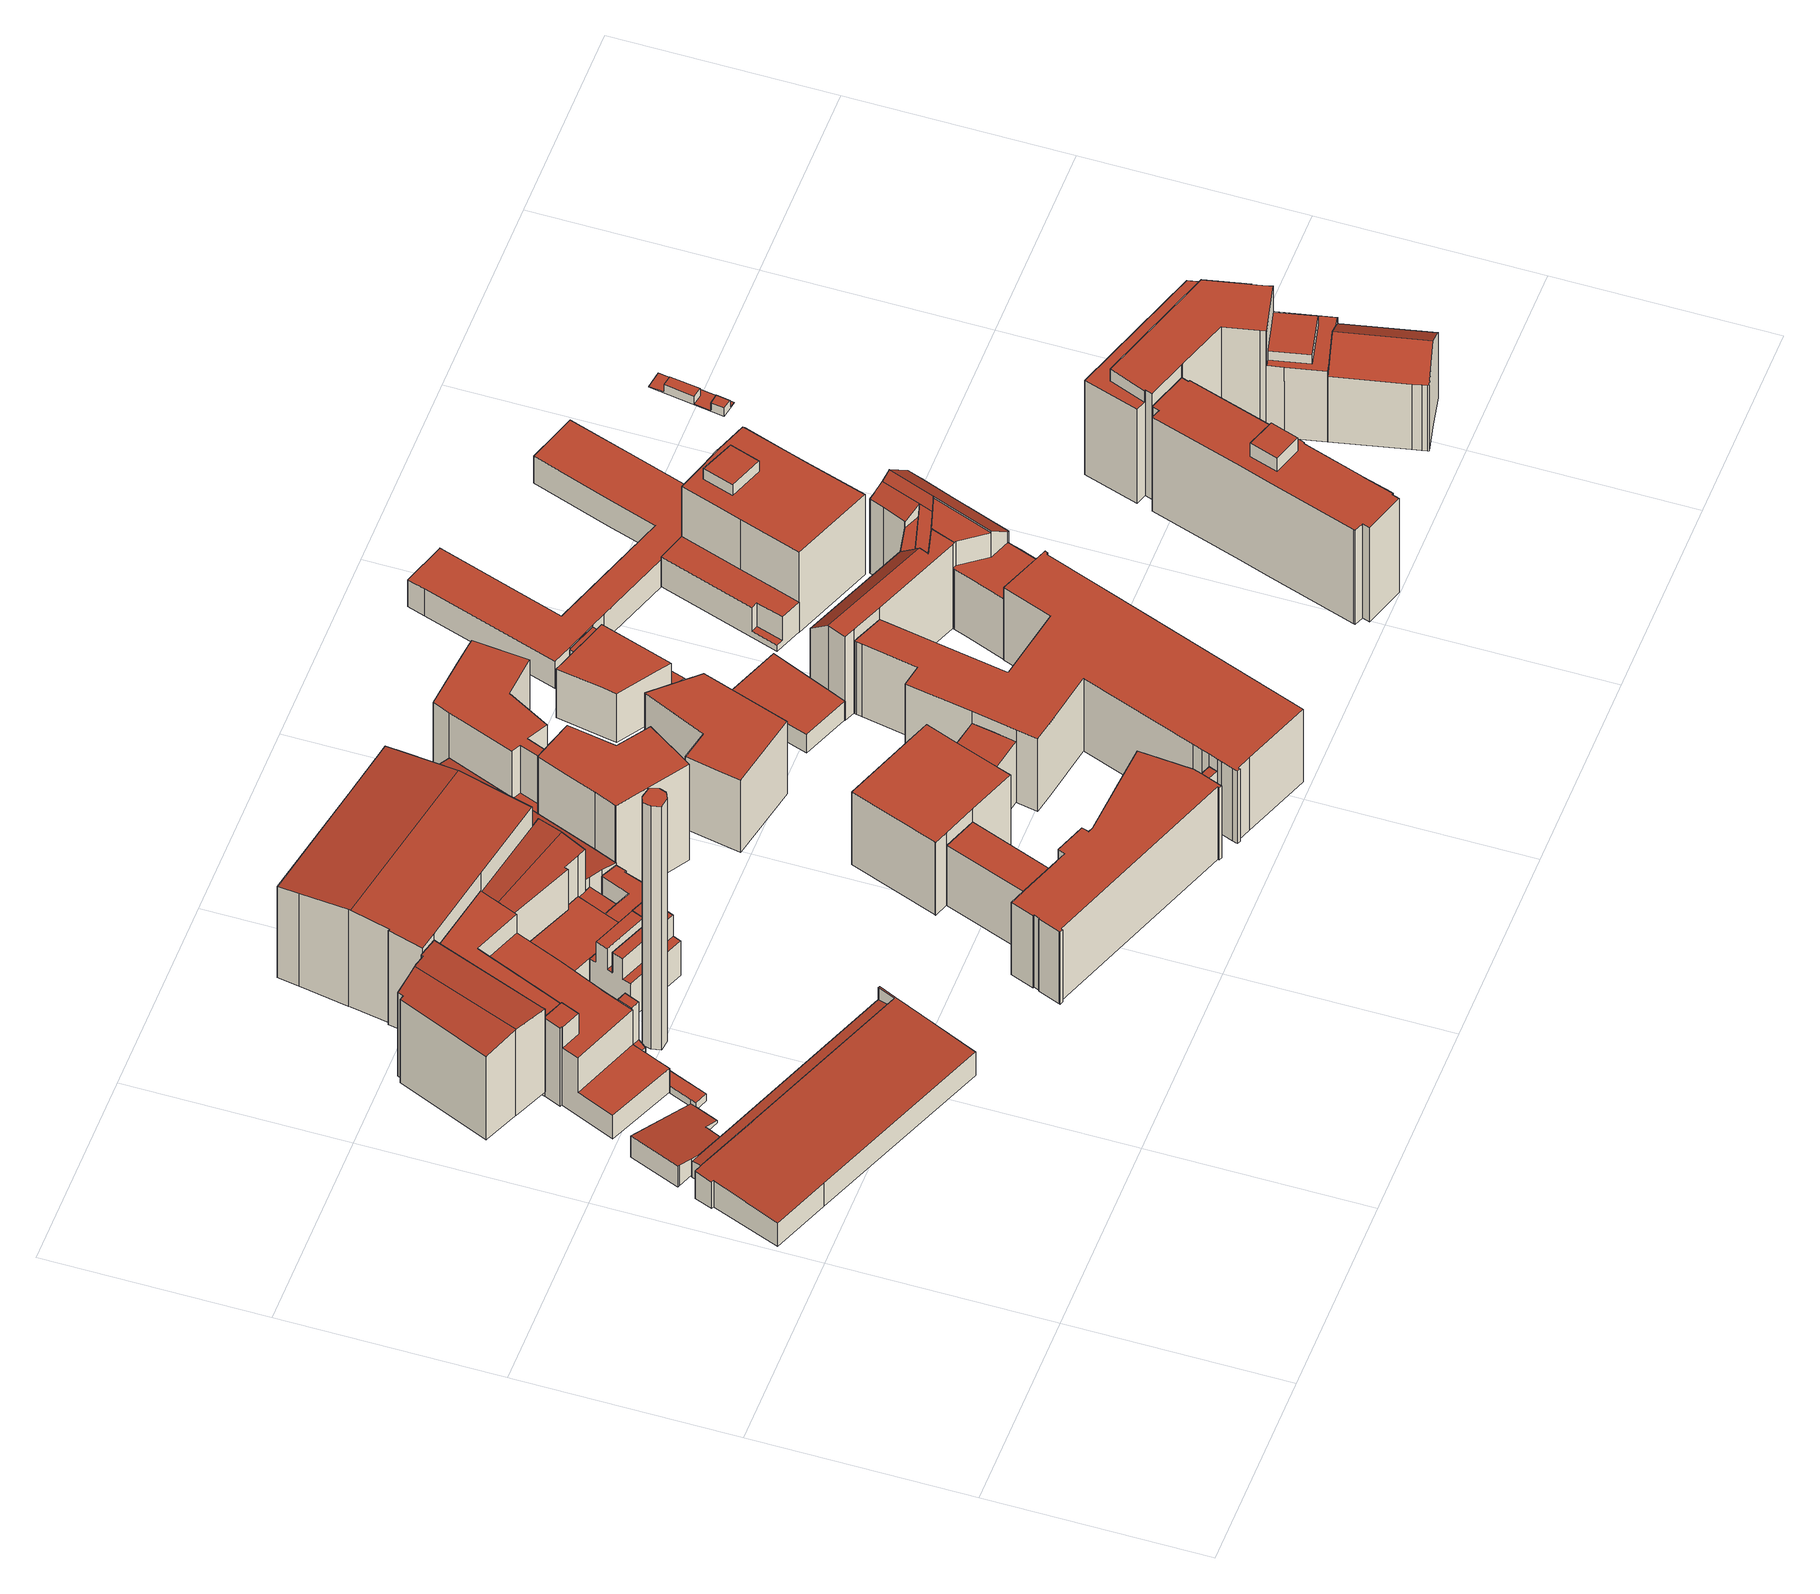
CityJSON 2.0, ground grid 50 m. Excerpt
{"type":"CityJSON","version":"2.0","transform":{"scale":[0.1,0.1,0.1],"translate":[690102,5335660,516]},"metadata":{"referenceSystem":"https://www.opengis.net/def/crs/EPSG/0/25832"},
"CityObjects":{
"building1":{"type":"Building","attributes":{"Gemeindeschluessel":"09162000","HoeheDach":"523.581","HoeheGrund":"517.400","Methode":"2000","NiedrigsteTraufeDesGebaeudes":"518.094","Geometrietyp2DReferenz":"3000","function":"31001_9998","roofType":"2100","measuredHeight":6.18,"storeysAboveGround":1},"geometry":[{"type":"MultiSurface","lod":"2","boundaries":[[[0,1,2,3,4,5]],[[6,7,8,9,10,11]],[[12,10,9,8,4,3,2,13,14,15,16,17,18]],[[5,4,8,7]],[[18,17,16,19,20,21]],[[22,12,18,21]],[[15,14,23,24,19,16]],[[23,14,13,25]],[[25,1,0,5,7,6,11,22,21,20,19,24,23]],[[11,10,12,22]],[[25,13,2,1]]],"semantics":{"surfaces":[{"type":"WallSurface"},{"type":"RoofSurface"},{"type":"GroundSurface"}],"values":[0,0,1,0,0,0,0,0,2,0,0]}}]},
"building2":{"type":"Building","attributes":{"Gemeindeschluessel":"09162000","HoeheDach":"525.126","HoeheGrund":"516.740","Methode":"2000","NiedrigsteTraufeDesGebaeudes":"523.582","Geometrietyp2DReferenz":"3000","function":"31001_9998","roofType":"1000","measuredHeight":8.39},"geometry":[{"type":"MultiSurface","lod":"2","boundaries":[[[26,27,28,29]],[[30,31,32,33]],[[34,35,36,37,38,39]],[[40,41,30,33,35,34,39,42,26,29,43,44,45,46]],[[45,47,48,46]],[[49,50,47,45,44,43]],[[31,51,52,48,47,50,49,28,27,53,38,37,36,32]],[[33,32,36,35]],[[27,26,42,53]],[[41,40,46,48,52,51]],[[29,28,49,43]],[[39,38,53,42]],[[41,51,31,30]]],"semantics":{"surfaces":[{"type":"WallSurface"},{"type":"GroundSurface"},{"type":"RoofSurface"}],"values":[0,0,0,1,0,0,2,0,0,0,0,0,0]}}]},
"building3":{"type":"Building","attributes":{"Gemeindeschluessel":"09162000","HoeheDach":"522.184","HoeheGrund":"516.878","Methode":"1000","NiedrigsteTraufeDesGebaeudes":"521.591","Geometrietyp2DReferenz":"3000","function":"51009_1610","roofType":"1000","measuredHeight":5.31},"geometry":[{"type":"MultiSurface","lod":"2","boundaries":[[[54,55,56,57]],[[58,59,60,61]],[[62,63,57,56]],[[64,65,63,62]],[[57,63,65,58,61,54]],[[61,60,55,54]],[[65,64,59,58]],[[62,56,55,60,59,64]]],"semantics":{"surfaces":[{"type":"WallSurface"},{"type":"GroundSurface"},{"type":"RoofSurface"}],"values":[0,0,0,0,1,0,0,2]}}]},
"building4":{"type":"Building","attributes":{"Gemeindeschluessel":"09162000","HoeheDach":"544.562","HoeheGrund":"518.880","Methode":"1000","NiedrigsteTraufeDesGebaeudes":"543.630","Geometrietyp2DReferenz":"3000","function":"31001_9998","roofType":"3100","measuredHeight":25.68,"storeysAboveGround":5},"geometry":[{"type":"MultiSurface","lod":"2","boundaries":[[[66,67,68,69]],[[70,71,72,73]],[[74,75,76,77,78,79]],[[80,81,82,83,74,79]],[[84,85,86,87]],[[77,76,88,89]],[[89,88,90,91]],[[83,82,92,93,94,95,90,88,76,75,74]],[[70,96,69,68,97,71]],[[96,70,73,98,81,80,79,78,77,89,91,99,100,101,84,87,66,69]],[[72,71,97,68,67,86,85,102,94,93,92]],[[87,86,67,66]],[[95,94,102,101,100,99,91,90]],[[98,73,72,92,82,81]],[[101,102,85,84]]],"semantics":{"surfaces":[{"type":"WallSurface"},{"type":"RoofSurface"},{"type":"GroundSurface"}],"values":[0,0,0,0,0,0,0,1,0,2,1,0,0,0,0]}}]},
"building5":{"type":"Building","attributes":{"Gemeindeschluessel":"09162000","HoeheDach":"519.420","HoeheGrund":"517.290","Methode":"2000","NiedrigsteTraufeDesGebaeudes":"519.420","Geometrietyp2DReferenz":"3000","function":"31001_2000","roofType":"1000","measuredHeight":2.13},"geometry":[{"type":"MultiSurface","lod":"2","boundaries":[[[103,104,105,106]],[[107,103,106,108,109,110,111,112]],[[104,113,114,115,116,117,118,105]],[[103,107,112,114,113,104]],[[109,117,116,110]],[[115,114,112,111,110,116]],[[106,105,118,108]],[[108,118,117,109]]],"semantics":{"surfaces":[{"type":"WallSurface"},{"type":"GroundSurface"},{"type":"RoofSurface"}],"values":[0,1,2,0,0,0,0,0]}}]},
"building6":{"type":"Building","attributes":{"Gemeindeschluessel":"09162000","HoeheDach":"535.070","HoeheGrund":"517.350","Methode":"2000","NiedrigsteTraufeDesGebaeudes":"520.053","Geometrietyp2DReferenz":"3000","function":"31001_2000","roofType":"1000","measuredHeight":17.72},"geometry":[{"type":"MultiSurface","lod":"2","boundaries":[[[119,120,121,122,123,124,125]],[[126,123,122,127]],[[128,129,130,131,132,133,125,124,123,126,134,135,136,137,138]],[[139,140,129,128]],[[141,142,140,139,143,144,145,146,147,148,121,120,119,149,150]],[[140,142,130,129]],[[125,133,149,119]],[[142,141,131,130]],[[150,149,133,132]],[[147,146,145,144,143,138,137,136,135,134,126,127,148]],[[127,122,121,148]],[[143,139,128,138]],[[141,150,132,131]]],"semantics":{"surfaces":[{"type":"RoofSurface"},{"type":"WallSurface"},{"type":"GroundSurface"}],"values":[0,1,1,0,1,1,1,0,0,2,1,1,1]}}]},
"building7":{"type":"Building","attributes":{"Gemeindeschluessel":"09162000","HoeheDach":"540.874","HoeheGrund":"517.640","Methode":"2000","NiedrigsteTraufeDesGebaeudes":"524.570","Geometrietyp2DReferenz":"3000","function":"31001_9998","roofType":"1000","measuredHeight":23.23,"storeysAboveGround":4},"geometry":[{"type":"MultiSurface","lod":"2","boundaries":[[[151,152,153,154,155,156]],[[157,158,159,160,161,162,163,164,165,166,167,168,169]],[[160,152,151,161]],[[159,158,170,171,154,153]],[[172,173,174,175]],[[164,176,177,165]],[[172,175,178,171,170,179,180,181]],[[172,181,182,183,184,173]],[[180,185,182,181]],[[183,182,185,186,187,188,189,190]],[[190,191,184,183]],[[166,189,188,167]],[[161,151,156,162]],[[163,162,156,155,178,175,174,192]],[[163,192,176,164]],[[157,179,170,158]],[[159,153,152,160]],[[154,171,178,155]],[[157,169,186,185,180,179]],[[166,165,177,191,190,189]],[[168,187,186,169]],[[192,174,173,184,191,177,176]],[[167,188,187,168]]],"semantics":{"surfaces":[{"type":"RoofSurface"},{"type":"GroundSurface"},{"type":"WallSurface"}],"values":[0,1,2,2,2,2,0,2,2,0,2,2,2,2,2,2,2,2,2,2,2,0,2]}}]},
"building8":{"type":"Building","attributes":{"Gemeindeschluessel":"09162000","HoeheDach":"589.590","HoeheGrund":"517.240","Methode":"2000","NiedrigsteTraufeDesGebaeudes":"589.590","Geometrietyp2DReferenz":"3000","function":"31001_2000","roofType":"1000","measuredHeight":72.35},"geometry":[{"type":"MultiSurface","lod":"2","boundaries":[[[193,194,195,196]],[[197,198,199,200,193,196,201,202]],[[203,204,195,194,205,206,207,208]],[[197,208,207,198]],[[196,195,204,201]],[[199,206,205,200]],[[200,205,194,193]],[[201,204,203,202]],[[202,203,208,197]],[[198,207,206,199]]],"semantics":{"surfaces":[{"type":"WallSurface"},{"type":"GroundSurface"},{"type":"RoofSurface"}],"values":[0,1,2,0,0,0,0,0,0,0]}}]},
"building9":{"type":"Building","attributes":{"Gemeindeschluessel":"09162000","HoeheDach":"533.740","HoeheGrund":"517.070","Methode":"2000","NiedrigsteTraufeDesGebaeudes":"527.610","Geometrietyp2DReferenz":"3000","function":"31001_9998","roofType":"1000","measuredHeight":16.67},"geometry":[{"type":"MultiSurface","lod":"2","boundaries":[[[209,210,211,212]],[[213,214,215,216]],[[217,218,219,220]],[[221,222,223,214,213,224,220,219,212,211,225,226,227,228,229,230]],[[231,232,223,222]],[[231,233,234,235,236,237,238,239,210,209,218,217,240,216,215,232]],[[216,240,224,213]],[[232,215,214,223]],[[240,217,220,224]],[[233,231,222,221]],[[225,211,210,239]],[[234,233,221,230]],[[238,237,236,235,234,230,229,228,227,226,225,239]],[[212,219,218,209]]],"semantics":{"surfaces":[{"type":"RoofSurface"},{"type":"WallSurface"},{"type":"GroundSurface"}],"values":[0,1,0,1,1,1,0,0,1,0,1,1,2,1]}}]},
"building10":{"type":"Building","attributes":{"Gemeindeschluessel":"09162000","HoeheDach":"527.670","HoeheGrund":"517.030","Methode":"2000","NiedrigsteTraufeDesGebaeudes":"527.670","Geometrietyp2DReferenz":"3000","function":"31001_9998","roofType":"1000","measuredHeight":10.64},"geometry":[{"type":"MultiSurface","lod":"2","boundaries":[[[241,242,243,244,245,246,247,248]],[[249,250,251,252,253,254,255,256]],[[255,242,241,256]],[[252,245,244,253]],[[251,246,245,252]],[[256,241,248,249]],[[249,248,247,250]],[[254,243,242,255]],[[253,244,243,254]],[[250,247,246,251]]],"semantics":{"surfaces":[{"type":"RoofSurface"},{"type":"GroundSurface"},{"type":"WallSurface"}],"values":[0,1,2,2,2,2,2,2,2,2]}}]},
"building11":{"type":"Building","attributes":{"Gemeindeschluessel":"09162000","HoeheDach":"533.800","HoeheGrund":"517.340","Methode":"2000","NiedrigsteTraufeDesGebaeudes":"527.465","Geometrietyp2DReferenz":"3000","function":"31001_9998","roofType":"1000","measuredHeight":16.46},"geometry":[{"type":"MultiSurface","lod":"2","boundaries":[[[257,258,259,260]],[[261,262,263,264,265,266,267,268,269,260,259,270,271,272,273,274]],[[271,270,275,240]],[[260,269,276,257]],[[261,274,277,278]],[[233,278,277,279,280,240,275,258,257,276,281,282,283,284,285,286]],[[281,276,269,268]],[[272,271,240,280]],[[274,273,279,277]],[[262,261,278,233]],[[263,262,233,286]],[[280,279,273,272]],[[270,259,258,275]],[[267,266,265,264,263,286,285,284,283,282,281,268]]],"semantics":{"surfaces":[{"type":"WallSurface"},{"type":"RoofSurface"},{"type":"GroundSurface"}],"values":[0,0,0,1,0,0,0,1,1,1,0,0,1,2]}}]},
"building12":{"type":"Building","attributes":{"Gemeindeschluessel":"09162000","HoeheDach":"547.401","HoeheGrund":"518.499","Methode":"1000","NiedrigsteTraufeDesGebaeudes":"545.517","Geometrietyp2DReferenz":"3000","function":"31001_9998","roofType":"3100","measuredHeight":28.9,"storeysAboveGround":4},"geometry":[{"type":"MultiSurface","lod":"2","boundaries":[[[287,288,289,290]],[[291,292,293,294]],[[290,289,295,296]],[[296,295,297,298]],[[299,300,301,302,303,304]],[[299,304,288,287]],[[305,306,307,308,309,310]],[[298,297,305,310]],[[308,307,292,291]],[[289,288,304,303,306,305,297,295]],[[311,312,313,314,294,293]],[[315,301,300,299,287,290,296,298,310,309,308,291,294,314,313]],[[301,315,313,312,316,302]],[[303,302,316,312,311,293,292,307,306]]],"semantics":{"surfaces":[{"type":"WallSurface"},{"type":"RoofSurface"},{"type":"GroundSurface"}],"values":[0,0,0,0,0,0,0,0,0,1,0,2,0,1]}}]},
"building13":{"type":"Building","attributes":{"Gemeindeschluessel":"09162000","HoeheDach":"540.430","HoeheGrund":"517.030","Methode":"2000","NiedrigsteTraufeDesGebaeudes":"539.765","Geometrietyp2DReferenz":"3000","function":"31001_9998","roofType":"3100","measuredHeight":23.4},"geometry":[{"type":"MultiSurface","lod":"2","boundaries":[[[251,317,318,250]],[[318,319,320,321,322,250]],[[323,324,325,253]],[[326,327,328,329]],[[321,320,327,326]],[[253,325,330,252]],[[331,323,253,252,251,250,322,321,326,329]],[[332,328,327,320,319]],[[323,331,329,328,332,324]],[[252,330,317,251]],[[317,330,325,324,332,319,318]]],"semantics":{"surfaces":[{"type":"WallSurface"},{"type":"GroundSurface"},{"type":"RoofSurface"}],"values":[0,0,0,0,0,0,1,2,0,0,2]}}]},
"building14":{"type":"Building","attributes":{"Gemeindeschluessel":"09162000","HoeheDach":"527.400","HoeheGrund":"516.950","Methode":"2000","NiedrigsteTraufeDesGebaeudes":"527.400","Geometrietyp2DReferenz":"3000","function":"31001_9998","roofType":"1000","measuredHeight":10.45},"geometry":[{"type":"MultiSurface","lod":"2","boundaries":[[[333,334,335,254]],[[335,336,337,253,338,254]],[[334,339,340,337,336,335]],[[323,340,339,341]],[[341,339,334,333]],[[333,254,338,253,323,341]],[[340,323,253,337]]],"semantics":{"surfaces":[{"type":"WallSurface"},{"type":"RoofSurface"},{"type":"GroundSurface"}],"values":[0,0,1,0,0,2,0]}}]},
"building15":{"type":"Building","attributes":{"Gemeindeschluessel":"09162000","HoeheDach":"527.390","HoeheGrund":"516.670","Methode":"2000","NiedrigsteTraufeDesGebaeudes":"527.390","Geometrietyp2DReferenz":"3000","function":"31001_9998","roofType":"1000","measuredHeight":10.72},"geometry":[{"type":"MultiSurface","lod":"2","boundaries":[[[342,343,344,345]],[[346,347,348,349,350,334]],[[351,352,353,354]],[[351,355,356,357,358,352]],[[345,344,359,360]],[[354,353,361,362]],[[353,352,358,357,359,344,343,363,347,346,334,335,364,361]],[[361,364,335,365,366,362]],[[347,363,343,342,367,348]],[[360,359,357,356]],[[365,335,334,350]],[[360,356,355,351,354,362,366,365,350,349,348,367,342,345]]],"semantics":{"surfaces":[{"type":"WallSurface"},{"type":"RoofSurface"},{"type":"GroundSurface"}],"values":[0,0,0,0,0,0,1,0,0,0,0,2]}}]},
"building16":{"type":"Building","attributes":{"Gemeindeschluessel":"09162000","HoeheDach":"534.399","HoeheGrund":"516.480","Methode":"1000","NiedrigsteTraufeDesGebaeudes":"534.399","Geometrietyp2DReferenz":"3000","function":"31001_9998","roofType":"1000","measuredHeight":17.92,"storeysAboveGround":5},"geometry":[{"type":"MultiSurface","lod":"2","boundaries":[[[368,369,370,371]],[[371,372,373,368]],[[371,370,374,372]],[[372,374,375,373]],[[369,375,374,370]],[[373,375,369,368]]],"semantics":{"surfaces":[{"type":"WallSurface"},{"type":"GroundSurface"},{"type":"RoofSurface"}],"values":[0,1,0,0,2,0]}}]},
"building17":{"type":"Building","attributes":{"Gemeindeschluessel":"09162000","HoeheDach":"537.870","HoeheGrund":"516.430","Methode":"2000","NiedrigsteTraufeDesGebaeudes":"537.870","Geometrietyp2DReferenz":"3000","function":"31001_9998","roofType":"1000","measuredHeight":21.44,"storeysAboveGround":6},"geometry":[{"type":"MultiSurface","lod":"2","boundaries":[[[376,377,378,379]],[[380,381,382,383]],[[384,385,386,387,379,378]],[[388,389,386,385,390,391]],[[392,393,381,380]],[[394,395,396,397]],[[388,391,398,399]],[[383,382,400,401]],[[399,398,395,394]],[[402,403,404,405]],[[389,388,399,394,397,406,407,408,409,392,380,383,401,410,411,402,405,412,413,414,376,379,387,386]],[[410,415,416,411]],[[408,417,418,409]],[[411,416,403,402]],[[417,419,420,396,395,398,391,390,385,384,378,377,421,422,423,404,403,416,415,400,382,381,393,418]],[[412,423,422,413]],[[409,418,393,392]],[[407,419,417,408]],[[401,400,415,410]],[[413,422,421,414]],[[406,420,419,407]],[[414,421,377,376]],[[397,396,420,406]],[[405,404,423,412]]],"semantics":{"surfaces":[{"type":"WallSurface"},{"type":"GroundSurface"},{"type":"RoofSurface"}],"values":[0,0,0,0,0,0,0,0,0,0,1,0,0,0,2,0,0,0,0,0,0,0,0,0]}}]},
"building18":{"type":"Building","attributes":{"Gemeindeschluessel":"09162000","HoeheDach":"530.361","HoeheGrund":"518.419","Methode":"1000","NiedrigsteTraufeDesGebaeudes":"530.361","Geometrietyp2DReferenz":"3000","function":"31001_9998","roofType":"1000","measuredHeight":11.94,"storeysAboveGround":3},"geometry":[{"type":"MultiSurface","lod":"2","boundaries":[[[424,425,426,427,428,429,430,431,432,433,434]],[[428,427,426,435,436,437]],[[438,439,440,431,430,429]],[[431,440,441,432]],[[442,443,434,433,432,441]],[[428,437,438,429]],[[425,424,444,445,435,426]],[[437,436,435,445,444,443,442,441,440,439,438]],[[434,443,444,424]]],"semantics":{"surfaces":[{"type":"GroundSurface"},{"type":"WallSurface"},{"type":"RoofSurface"}],"values":[0,1,1,1,1,1,1,2,1]}}]},
"building19":{"type":"Building","attributes":{"Gemeindeschluessel":"09162000","HoeheDach":"530.647","HoeheGrund":"516.610","Methode":"2000","NiedrigsteTraufeDesGebaeudes":"528.141","Geometrietyp2DReferenz":"3000","function":"31001_9998","roofType":"2100","measuredHeight":14.04,"storeysAboveGround":1},"geometry":[{"type":"MultiSurface","lod":"2","boundaries":[[[446,447,448,449]],[[450,451,447,446]],[[452,453,454,455]],[[456,457,458,459,460,461]],[[462,463,464,465]],[[466,453,452,467,468,469]],[[470,435,471,472]],[[455,454,473,474]],[[474,473,451,450]],[[459,458,435,470]],[[471,475,469,468,476,472]],[[474,450,446,449,462,465,477,461,460,459,470,472,476,468,467,452,455]],[[449,448,463,462]],[[477,465,464,478,456,461]],[[478,464,463,448,447,451,473,454,453,466,469,475,471,435,458,457,456]]],"semantics":{"surfaces":[{"type":"WallSurface"},{"type":"GroundSurface"},{"type":"RoofSurface"}],"values":[0,0,0,0,0,0,0,0,0,0,0,1,0,0,2]}}]},
"building20":{"type":"Building","attributes":{"Gemeindeschluessel":"09162000","HoeheDach":"545.141","HoeheGrund":"516.470","Methode":"1000","NiedrigsteTraufeDesGebaeudes":"545.141","Geometrietyp2DReferenz":"3000","function":"31001_9998","roofType":"1000","measuredHeight":28.67,"storeysAboveGround":8},"geometry":[{"type":"MultiSurface","lod":"2","boundaries":[[[479,480,481,482,483,484,485,486,487,488,489,490]],[[485,484,491,492,493,486]],[[494,491,484,483]],[[495,496,480,479,490,497]],[[498,481,480,496]],[[496,495,497,499,500,501,493,492,491,494,502,498]],[[488,487,486,493,501,500]],[[482,481,498,502,494,483]],[[499,489,488,500]],[[497,490,489,499]]],"semantics":{"surfaces":[{"type":"RoofSurface"},{"type":"WallSurface"},{"type":"GroundSurface"}],"values":[0,1,1,1,1,2,1,1,1,1]}}]},
"building21":{"type":"Building","attributes":{"name":"Generalstaatsanwaltschaft München","Gemeindeschluessel":"09162000","HoeheDach":"538.171","HoeheGrund":"516.577","Methode":"2000","NiedrigsteTraufeDesGebaeudes":"538.171","Geometrietyp2DReferenz":"3000","function":"31001_3000","roofType":"1000","measuredHeight":21.59,"storeysAboveGround":6},"geometry":[{"type":"MultiSurface","lod":"2","boundaries":[[[503,504,505,506]],[[507,505,504,508,509,510,511,512,513,514]],[[515,509,508,516]],[[506,505,507,517]],[[518,519,520,521,522,515,516,503,506,517]],[[519,513,512,520]],[[520,512,511,521]],[[522,510,509,515]],[[518,514,513,519]],[[516,508,504,503]],[[521,511,510,522]],[[517,507,514,518]]],"semantics":{"surfaces":[{"type":"WallSurface"},{"type":"RoofSurface"},{"type":"GroundSurface"}],"values":[0,1,0,0,2,0,0,0,0,0,0,0]}}]},
"building22":{"type":"Building","attributes":{"Gemeindeschluessel":"09162000","HoeheDach":"534.197","HoeheGrund":"516.620","Methode":"3100","NiedrigsteTraufeDesGebaeudes":"534.197","Geometrietyp2DReferenz":"3000","function":"31001_9998","roofType":"1000","measuredHeight":17.58},"geometry":[{"type":"MultiSurface","lod":"2","boundaries":[[[523,524,525,526]],[[527,528,529,530]],[[528,523,526,529]],[[524,527,530,525]],[[530,529,526,525]],[[524,523,528,527]]],"semantics":{"surfaces":[{"type":"WallSurface"},{"type":"GroundSurface"},{"type":"RoofSurface"}],"values":[0,0,0,0,1,2]}}]},
"building23":{"type":"Building","attributes":{"Gemeindeschluessel":"09162000","HoeheDach":"534.411","HoeheGrund":"516.430","Methode":"1000","NiedrigsteTraufeDesGebaeudes":"534.411","Geometrietyp2DReferenz":"3000","function":"31001_9998","roofType":"1000","measuredHeight":17.98,"storeysAboveGround":5},"geometry":[{"type":"MultiSurface","lod":"2","boundaries":[[[531,532,533,534,535,536]],[[537,538,539,540,541,542]],[[533,532,538,537,542,534]],[[534,542,541,535]],[[535,541,540,536]],[[532,531,536,540,539,538]]],"semantics":{"surfaces":[{"type":"GroundSurface"},{"type":"RoofSurface"},{"type":"WallSurface"}],"values":[0,1,2,2,2,2]}}]},
"building24":{"type":"Building","attributes":{"Gemeindeschluessel":"09162000","HoeheDach":"538.121","HoeheGrund":"516.610","Methode":"2000","NiedrigsteTraufeDesGebaeudes":"538.121","Geometrietyp2DReferenz":"3000","function":"31001_9998","roofType":"1000","measuredHeight":21.51,"storeysAboveGround":6},"geometry":[{"type":"MultiSurface","lod":"2","boundaries":[[[543,544,545,546,547,548,549,550]],[[551,552,553,545,544,543]],[[548,554,555,549]],[[545,553,556,546]],[[547,557,554,548]],[[546,556,557,547]],[[550,558,551,543]],[[558,555,554,557,556,553,552,551]],[[549,555,558,550]]],"semantics":{"surfaces":[{"type":"GroundSurface"},{"type":"WallSurface"},{"type":"RoofSurface"}],"values":[0,1,1,1,1,1,1,2,1]}}]},
"building25":{"type":"Building","attributes":{"Gemeindeschluessel":"09162000","HoeheDach":"541.450","HoeheGrund":"516.810","Methode":"2000","NiedrigsteTraufeDesGebaeudes":"527.307","Geometrietyp2DReferenz":"3000","function":"31001_9998","roofType":"1000","measuredHeight":24.64,"storeysAboveGround":7},"geometry":[{"type":"MultiSurface","lod":"2","boundaries":[[[559,560,561,562]],[[563,564,565,566,567,568]],[[559,562,569,570,571,572,573,574,575,576,577,578,579,580,581,582,583]],[[568,567,566,584,585,578,577,576,575]],[[565,586,584,566]],[[574,573,572,587,588,564,563,568,575]],[[578,585,589,579]],[[582,590,591,583]],[[569,592,593,570]],[[564,588,586,565]],[[572,571,570,593,594,587]],[[562,561,592,569]],[[587,594,593,592,561,560,591,590,595,596,589,585,584,586,588]],[[596,595,590,582,581,580,579,589]],[[583,591,560,559]]],"semantics":{"surfaces":[{"type":"WallSurface"},{"type":"RoofSurface"},{"type":"GroundSurface"}],"values":[0,1,2,0,0,0,0,0,0,0,0,0,1,0,0]}}]},
"building26":{"type":"Building","attributes":{"Gemeindeschluessel":"09162000","HoeheDach":"521.150","HoeheGrund":"516.590","Methode":"1000","NiedrigsteTraufeDesGebaeudes":"521.150","Geometrietyp2DReferenz":"3000","function":"31001_9998","roofType":"1000","measuredHeight":4.56,"storeysAboveGround":1},"geometry":[{"type":"MultiSurface","lod":"2","boundaries":[[[597,598,599,600]],[[600,599,601,602]],[[597,600,602,603,604]],[[605,606,601,599,598]],[[602,601,606,603]],[[603,606,605,604]],[[604,605,598,597]]],"semantics":{"surfaces":[{"type":"WallSurface"},{"type":"GroundSurface"},{"type":"RoofSurface"}],"values":[0,0,1,2,0,0,0]}}]},
"building27":{"type":"Building","attributes":{"Gemeindeschluessel":"09162000","HoeheDach":"537.920","HoeheGrund":"516.320","Methode":"2000","NiedrigsteTraufeDesGebaeudes":"537.920","Geometrietyp2DReferenz":"3000","function":"31001_9998","roofType":"1000","measuredHeight":21.6,"storeysAboveGround":6},"geometry":[{"type":"MultiSurface","lod":"2","boundaries":[[[607,608,609,610,611,612,613,614,615,616,617,618,619,620,621,622,623,624,625,626,627,628,629,630,631,632,633,634,635,636,637,638,639,640,641,642,643]],[[644,621,620,645]],[[646,625,624,647]],[[648,629,628,649]],[[650,613,612,651]],[[634,652,653,635]],[[654,641,640,655]],[[656,637,636,657]],[[652,634,633,658]],[[659,627,626,660]],[[661,618,617,662]],[[643,642,641,654,663,664]],[[658,633,632,665]],[[666,638,637,656]],[[629,648,667,630]],[[668,622,621,644]],[[660,626,625,646]],[[669,670,671,609,608,607,643,664]],[[672,614,613,650]],[[651,612,611,673]],[[617,616,615,674,675,662]],[[673,611,610,676]],[[676,610,609,671]],[[649,628,627,659]],[[667,677,665,632,631,630]],[[640,639,678,655]],[[657,636,635,653]],[[646,647,679,668,644,645,680,661,662,675,674,672,650,651,673,676,671,670,669,664,663,654,655,678,666,656,657,653,652,658,665,677,667,648,649,659,660]],[[678,639,638,666]],[[674,615,614,672]],[[661,680,645,620,619,618]],[[668,679,647,624,623,622]]],"semantics":{"surfaces":[{"type":"RoofSurface"},{"type":"WallSurface"},{"type":"GroundSurface"}],"values":[0,1,1,1,1,1,1,1,1,1,1,1,1,1,1,1,1,1,1,1,1,1,1,1,1,1,1,2,1,1,1,1]}}]},
"building28":{"type":"Building","attributes":{"Gemeindeschluessel":"09162000","HoeheDach":"531.128","HoeheGrund":"516.610","Methode":"1000","NiedrigsteTraufeDesGebaeudes":"531.128","Geometrietyp2DReferenz":"3000","function":"31001_9998","roofType":"1000","measuredHeight":14.52,"storeysAboveGround":4},"geometry":[{"type":"MultiSurface","lod":"2","boundaries":[[[681,682,683,684,685,686,687,688,689]],[[690,685,684,691]],[[692,693,694,695,696,697,690,691,698]],[[689,688,687,696,695,694]],[[698,683,682,692]],[[686,685,690,697,696,687]],[[693,692,682,681,689,694]],[[691,684,683,698]]],"semantics":{"surfaces":[{"type":"RoofSurface"},{"type":"WallSurface"},{"type":"GroundSurface"}],"values":[0,1,2,1,1,1,1,1]}}]},
"building29":{"type":"Building","attributes":{"Gemeindeschluessel":"09162000","HoeheDach":"522.123","HoeheGrund":"516.622","Methode":"1000","NiedrigsteTraufeDesGebaeudes":"522.123","Geometrietyp2DReferenz":"3000","function":"31001_2000","roofType":"1000","measuredHeight":5.5},"geometry":[{"type":"MultiSurface","lod":"2","boundaries":[[[699,700,701,702,703,704,705,706,707,708]],[[709,701,700,710]],[[704,703,711,712,713,705]],[[708,707,706,714,715,716]],[[711,703,702,717]],[[718,699,708,716]],[[714,706,705,713]],[[717,709,710,718,716,715,714,713,712,711]],[[717,702,701,709]],[[710,700,699,718]]],"semantics":{"surfaces":[{"type":"RoofSurface"},{"type":"WallSurface"},{"type":"GroundSurface"}],"values":[0,1,1,1,1,1,1,2,1,1]}}]},
"building30":{"type":"Building","attributes":{"Gemeindeschluessel":"09162000","HoeheDach":"524.265","HoeheGrund":"516.260","Methode":"1000","NiedrigsteTraufeDesGebaeudes":"524.265","Geometrietyp2DReferenz":"3000","function":"31001_9998","roofType":"1000","measuredHeight":8.01,"storeysAboveGround":2},"geometry":[{"type":"MultiSurface","lod":"2","boundaries":[[[719,720,721,722,723,724,725,726,727]],[[723,722,728,729,730,724]],[[731,732,733,734,735,730,729,728,736]],[[734,733,727,726,725,735]],[[724,730,735,725]],[[720,731,736,721]],[[736,728,722,721]],[[720,719,727,733,732,731]]],"semantics":{"surfaces":[{"type":"GroundSurface"},{"type":"WallSurface"},{"type":"RoofSurface"}],"values":[0,1,2,1,1,1,1,1]}}]},
"building31":{"type":"Building","attributes":{"Gemeindeschluessel":"09162000","HoeheDach":"542.230","HoeheGrund":"516.550","Methode":"2000","NiedrigsteTraufeDesGebaeudes":"536.881","Geometrietyp2DReferenz":"3000","function":"31001_9998","roofType":"3100","measuredHeight":25.68,"storeysAboveGround":5},"geometry":[{"type":"MultiSurface","lod":"2","boundaries":[[[737,738,739]],[[740,741,742,743]],[[744,745,746,747]],[[748,749,750,751,752,753,754,755,756]],[[757,758,759,760]],[[761,751,750,762]],[[763,764,765,766]],[[743,742,758,757]],[[767,755,754,768]],[[767,769,770,756,755]],[[771,748,772]],[[773,752,751,761]],[[774,753,752,773]],[[775,776,777,778,779,780]],[[746,745,781,782,783,784,785,740,743,757,760,786,769,767,768,774,773,761,762,763,766]],[[787,788,765,764,771,772]],[[745,744,789,781]],[[775,780,790,791]],[[792,778,793,794]],[[760,759,795,786]],[[792,794,738,737,796]],[[794,793,741,740,785,739,738]],[[775,791,797,776]],[[744,747,798,797,791,790,799,800,789]],[[762,750,749,764,763]],[[793,778,801,795,759,758,742,741]],[[737,802,796]],[[769,786,795,801,770]],[[768,754,753,774]],[[783,803,804,784]],[[783,782,800,799,803]],[[781,789,800,782]],[[764,749,748,771]],[[798,788,787,797]],[[790,780,802,737,739,804,803,799]],[[796,802,779,778,792]],[[748,756,770,801,778,777,772]],[[784,804,739,785]],[[787,772,777,776,797]],[[780,779,802]],[[746,766,765,788,798,747]]],"semantics":{"surfaces":[{"type":"WallSurface"},{"type":"RoofSurface"},{"type":"GroundSurface"}],"values":[0,0,0,1,0,0,0,0,0,0,0,0,0,1,2,1,0,0,0,0,1,0,0,1,0,1,0,0,0,0,0,0,0,0,1,0,1,0,0,0,0]}}]},
"building32":{"type":"Building","attributes":{"Gemeindeschluessel":"09162000","HoeheDach":"534.527","HoeheGrund":"516.450","Methode":"1000","NiedrigsteTraufeDesGebaeudes":"534.527","Geometrietyp2DReferenz":"3000","function":"31001_9998","roofType":"1000","measuredHeight":18.08,"storeysAboveGround":5},"geometry":[{"type":"MultiSurface","lod":"2","boundaries":[[[805,806,807,808,809,810]],[[746,811,812,766]],[[813,814,815,810,809,808,746,766,816,763,817,762]],[[818,819,762,817,763,820]],[[808,807,811,746]],[[815,814,813,821,822,823]],[[824,820,763,816,766,812]],[[813,762,819,821]],[[823,822,821,819,818,820,824,812,811,807,806,805]],[[815,823,805,810]]],"semantics":{"surfaces":[{"type":"WallSurface"},{"type":"GroundSurface"},{"type":"RoofSurface"}],"values":[0,0,1,0,0,0,0,0,2,0]}}]},
"building33":{"type":"Building","attributes":{"Gemeindeschluessel":"09162000","HoeheDach":"525.649","HoeheGrund":"516.790","Methode":"2000","NiedrigsteTraufeDesGebaeudes":"518.645","Geometrietyp2DReferenz":"3000","function":"31001_9998","roofType":"1000","measuredHeight":8.86,"storeysAboveGround":2},"geometry":[{"type":"MultiSurface","lod":"2","boundaries":[[[825,826,827,828]],[[826,829,830,827]],[[831,832,833,834,825,828,835]],[[833,836,837,838,839,840,830,829,834]],[[841,838,837,842]],[[825,834,829,826]],[[839,838,841,843,844,840]],[[828,827,830,840,844,845,835]],[[832,846,842,837,836,833]],[[842,846,832,831,835,845,844,843,841]]],"semantics":{"surfaces":[{"type":"RoofSurface"},{"type":"WallSurface"},{"type":"GroundSurface"}],"values":[0,1,1,0,1,1,1,1,1,2]}}]},
"building34":{"type":"Building","attributes":{"name":"iatros Klinik","Gemeindeschluessel":"09162000","HoeheDach":"524.690","HoeheGrund":"516.693","Methode":"2000","NiedrigsteTraufeDesGebaeudes":"524.690","Geometrietyp2DReferenz":"3000","function":"31001_9998","roofType":"1000","measuredHeight":8},"geometry":[{"type":"MultiSurface","lod":"2","boundaries":[[[847,848,849,850]],[[851,852,853,854,855,849,848,856,857,858,859,860,861,862,863,864,865,866,867,868,869,870,871,872]],[[873,851,872,874]],[[875,855,854,876]],[[863,862,861,860,877,878,879,880]],[[874,872,871,881]],[[865,864,863,880,882,883,884,866]],[[885,886,887,858,857,856]],[[881,871,870,888]],[[889,859,858,887]],[[886,885,847,850,875,876,890,891,873,874,881,888,892,893,894,884,883,882,880,879,878,877,889,887]],[[850,849,855,875]],[[877,860,859,889]],[[876,854,853,890]],[[891,890,853,852,851,873]],[[869,868,893,892,888,870]],[[885,856,848,847]],[[884,894,893,868,867,866]]],"semantics":{"surfaces":[{"type":"WallSurface"},{"type":"RoofSurface"},{"type":"GroundSurface"}],"values":[0,1,0,0,0,0,0,0,0,0,2,0,0,0,0,0,0,0]}}]},
"building35":{"type":"Building","attributes":{"Gemeindeschluessel":"09162000","HoeheDach":"543.623","HoeheGrund":"516.730","Methode":"2000","NiedrigsteTraufeDesGebaeudes":"540.550","Geometrietyp2DReferenz":"3000","function":"31001_9998","roofType":"1000","measuredHeight":26.89,"storeysAboveGround":6},"geometry":[{"type":"MultiSurface","lod":"2","boundaries":[[[895,896,847,897,850,898]],[[899,900,901,902]],[[902,901,903,904]],[[905,906,907,908,885,909]],[[910,911,898,850,912,913]],[[914,915,916,917]],[[904,903,910,913]],[[918,919,920,899,902,904,913,912,850,897,847,921,885,908,907]],[[920,919,918,907,906,922,923,924]],[[925,926,915,914]],[[917,916,927,928]],[[920,924,900,899]],[[928,927,926,925]],[[926,927,916,915]],[[929,909,885,921,847,896]],[[901,900,924,923,922,906,905,909,929,896,895,898,911,910,903],[917,928,925,914]]],"semantics":{"surfaces":[{"type":"WallSurface"},{"type":"GroundSurface"},{"type":"RoofSurface"}],"values":[0,0,0,0,0,0,0,1,0,0,0,0,0,2,0,2]}}]},
"building36":{"type":"Building","attributes":{"Gemeindeschluessel":"09162000","HoeheDach":"548.327","HoeheGrund":"516.400","Methode":"2000","NiedrigsteTraufeDesGebaeudes":"544.440","Geometrietyp2DReferenz":"3000","function":"31001_9998","roofType":"1000","measuredHeight":31.93},"geometry":[{"type":"MultiSurface","lod":"2","boundaries":[[[930,931,932,933,934,935,936,937]],[[938,939,930,937]],[[940,941,942,943,944,945]],[[946,947,948,949]],[[950,951,952,953]],[[954,955,943,942]],[[956,957,958,959]],[[960,961,962,963]],[[953,952,955,954]],[[949,948,964,965]],[[965,964,966,967]],[[963,962,968,969]],[[959,958,970,971]],[[969,968,972,973]],[[966,964,948,947,970,958,957,974,975,976,977,945,944,943,955,952,951,978,933,932,931,930,939],[969,973,960,963]],[[954,942,941,940,979,980,981,982,956,959,971,946,949,965,967,938,937,936,935,934,983,950,953]],[[967,966,939,938]],[[956,982,981,975,974,957]],[[934,933,978,983]],[[979,977,976,980]],[[983,978,951,950]],[[961,972,968,962]],[[973,972,961,960]],[[980,976,975,981]],[[971,970,947,946]],[[940,945,977,979]]],"semantics":{"surfaces":[{"type":"WallSurface"},{"type":"RoofSurface"},{"type":"GroundSurface"}],"values":[0,0,0,0,0,0,0,0,0,0,0,0,0,0,1,2,0,0,0,0,0,1,0,0,0,0]}}]},
"building37":{"type":"Building","attributes":{"Gemeindeschluessel":"09162000","HoeheDach":"548.150","HoeheGrund":"516.687","Methode":"2000","NiedrigsteTraufeDesGebaeudes":"537.750","Geometrietyp2DReferenz":"3000","function":"31001_9998","roofType":"1000","measuredHeight":31.46},"geometry":[{"type":"MultiSurface","lod":"2","boundaries":[[[984,985,986,987]],[[988,989,990,991]],[[991,990,992,993]],[[994,988,991,993,995,996,986,985]],[[997,998,999,1000,1001,1002]],[[1003,1004,1005,1006]],[[1007,1008,1009,1010]],[[1011,1012,1013,1014]],[[1015,1016,1008,1007]],[[1017,1018,1019,992,990,989,1020,1013,1012,1021,1005,1004,1022,1002,1001]],[[1023,1024,1018,1025,1026]],[[1027,1025,1018,1017,1028,1029]],[[1030,1031,1016,1015]],[[1006,1005,1021,1032]],[[1033,1022,1004,1003]],[[1027,1029,1034,1035]],[[1034,1029,1028,1036]],[[984,1014,1013,1020,994,985]],[[1037,1019,1018,1024]],[[994,1020,989,988]],[[1035,1034,1036,1038]],[[1039,996,995,1040]],[[987,986,996,1039]],[[1010,1009,999,998]],[[1027,1035,1038,1000,999,1009,1008,1016,1031,1026,1025]],[[1023,1026,1031,1030]],[[1032,1021,1012,1011]],[[1017,1001,1000,1038,1036,1028]],[[997,1002,1022,1033]],[[997,1033,1003,1006,1032,1011,1014,984,987,1039,1040,1037,1024,1023,1030,1015,1007,1010,998]],[[1037,1040,995,993,992,1019]]],"semantics":{"surfaces":[{"type":"WallSurface"},{"type":"RoofSurface"},{"type":"GroundSurface"}],"values":[0,0,0,1,0,0,0,0,0,1,0,0,0,0,0,0,1,0,0,0,0,0,0,0,1,0,0,0,0,2,0]}}]},
"building38":{"type":"Building","attributes":{"Gemeindeschluessel":"09162000","HoeheDach":"541.720","HoeheGrund":"516.760","Methode":"2000","NiedrigsteTraufeDesGebaeudes":"536.210","Geometrietyp2DReferenz":"3000","function":"31001_1000","roofType":"3100","measuredHeight":24.96},"geometry":[{"type":"MultiSurface","lod":"2","boundaries":[[[1041,1042,1043,1044,1045,1046,1047,1048,1049,1050,1051]],[[1042,1052,1053,1043]],[[1050,1054,1055,1051]],[[1042,1041,1051,1055,1056,1052]],[[1045,1057,1058,1046]],[[1044,1059,1057,1045]],[[1043,1053,1059,1044]],[[1057,1059,1053,1052,1056,1060,1058]],[[1049,1061,1054,1050]],[[1056,1055,1054,1061,1062,1060]],[[1048,1062,1061,1049]],[[1058,1060,1062,1048,1047,1046]]],"semantics":{"surfaces":[{"type":"GroundSurface"},{"type":"WallSurface"},{"type":"RoofSurface"}],"values":[0,1,1,1,1,1,1,2,1,2,1,1]}}]},
"building39":{"type":"Building","attributes":{"Gemeindeschluessel":"09162000","HoeheDach":"519.100","HoeheGrund":"516.640","Methode":"2000","NiedrigsteTraufeDesGebaeudes":"516.820","Geometrietyp2DReferenz":"3000","function":"31001_2000","roofType":"1000","measuredHeight":2.46},"geometry":[{"type":"MultiSurface","lod":"2","boundaries":[[[1063,1064,1065,1066]],[[1067,1068,1069,1070]],[[1071,1072,1073,1074]],[[1071,1074,1075,1076,1077,1078]],[[1066,1076,1075,1079,1080,1081,1082,1083,1084,1063]],[[1066,1065,1077,1076]],[[1082,1068,1067,1083]],[[1071,1078,1064,1063,1084,1070,1069,1081,1080,1072]],[[1073,1079,1075,1074]],[[1072,1080,1079,1073]],[[1081,1069,1068,1082]],[[1077,1065,1064,1078]],[[1083,1067,1070,1084]]],"semantics":{"surfaces":[{"type":"WallSurface"},{"type":"RoofSurface"},{"type":"GroundSurface"}],"values":[0,1,2,0,1,0,0,0,0,0,0,1,0]}}]}
},
"vertices":[
[256,834,14],[280,825,14],[280,825,21],[256,834,29],[247,838,32],[247,838,14],[155,817,14],[225,789,14],[225,789,32],[155,817,55],[130,827,63],[130,827,14],[94,841,75],[301,877,21],[306,890,21],[282,900,29],[137,959,76],[91,843,76],[91,842,76],[137,959,14],[91,843,14],[91,842,14],[94,841,14],[306,890,14],[282,900,14],[301,877,14],
[115,789,7],[115,789,89],[244,737,89],[244,737,7],[142,551,7],[142,551,76],[9,603,76],[9,603,7],[64,762,7],[69,760,7],[69,760,86],[64,762,86],[63,762,86],[63,762,7],[655,577,7],[577,379,7],[79,802,7],[650,577,7],[651,578,7],[666,616,7],[670,614,7],[666,616,91],[670,614,91],[650,577,89],[651,578,89],[577,379,76],[655,577,89],[79,802,89],
[244,737,9],[244,737,62],[115,789,62],[115,789,9],[666,616,9],[666,616,56],[650,577,62],[650,577,9],[130,827,56],[130,827,9],[225,789,56],[225,789,9],
[294,1454,29],[294,1454,281],[338,1445,277],[338,1445,29],[237,1183,29],[237,1183,277],[234,1174,277],[234,1174,29],[73,1243,276],[103,1314,277],[164,1457,277],[164,1457,29],[103,1314,29],[73,1243,29],[76,1242,29],[153,1209,29],[153,1209,285],[76,1242,277],[284,1450,29],[284,1450,282],[287,1455,282],[287,1455,29],[174,1454,278],[174,1454,29],[179,1467,278],[179,1467,29],[155,1208,286],[248,1450,286],[250,1456,286],[225,1460,283],[327,1416,29],[327,1416,277],[155,1208,29],[225,1460,29],[250,1456,29],[258,1455,29],[258,1455,285],
[330,865,13],[330,865,34],[301,877,34],[301,877,13],[367,957,13],[306,890,13],[327,942,13],[338,969,13],[356,962,13],[367,958,13],[367,957,34],[367,958,34],[356,962,34],[338,969,34],[327,942,34],[306,890,34],
[401,1062,87],[410,1084,87],[418,1102,87],[400,1110,87],[396,1111,87],[388,1092,87],[379,1070,87],[396,1111,14],[400,1110,14],[345,987,47],[359,1020,47],[359,1020,68],[366,1036,79],[366,1036,191],[379,1070,191],[388,1092,14],[379,1070,14],[366,1036,14],[359,1020,14],[345,987,14],[366,979,41],[380,1011,41],[387,1028,79],[380,1011,68],[366,979,14],[380,1011,14],[387,1028,14],[401,1062,14],[410,1084,14],[418,1102,14],[401,1062,191],[387,1028,191],
[327,942,86],[338,969,86],[346,987,86],[364,1033,86],[206,1094,86],[169,1008,86],[443,1216,16],[396,1111,16],[346,987,16],[338,969,16],[327,942,16],[169,1008,16],[223,1135,16],[218,1136,16],[234,1174,16],[237,1183,16],[338,1445,16],[523,1410,16],[489,1328,16],[396,1111,189],[364,1033,189],[268,1114,189],[268,1114,249],[222,1132,249],[222,1132,189],[218,1136,249],[234,1174,249],[206,1094,189],[443,1216,189],[486,1321,189],[373,1365,189],[373,1365,244],[286,1157,244],[286,1157,249],[486,1321,244],[489,1328,244],[523,1410,244],[338,1445,244],[237,1183,244],[235,1177,244],[235,1177,249],[223,1135,249],
[479,1015,12],[479,1015,736],[474,1000,736],[474,1000,12],[428,1017,12],[433,1035,12],[447,1041,12],[472,1036,12],[458,992,12],[433,995,12],[433,995,736],[458,992,736],[472,1036,736],[447,1041,736],[433,1035,736],[428,1017,736],
[628,1125,116],[633,1139,116],[530,1181,116],[525,1166,116],[509,1126,116],[509,1126,177],[612,1084,177],[612,1084,116],[617,1097,177],[628,1125,177],[525,1166,177],[514,1139,177],[492,1081,116],[499,1101,116],[499,1101,177],[514,1139,116],[530,1181,11],[525,1166,11],[514,1139,11],[509,1126,11],[499,1101,11],[492,1081,11],[602,1060,116],[602,1060,177],[595,1040,116],[595,1040,11],[602,1060,11],[612,1084,11],[617,1097,11],[628,1125,11],[633,1139,11],[617,1097,116],
[530,1181,117],[633,1139,117],[655,1193,117],[681,1258,117],[643,1273,117],[640,1265,117],[489,1328,117],[443,1216,117],[443,1216,10],[489,1328,10],[640,1265,10],[643,1273,10],[681,1258,10],[655,1193,10],[633,1139,10],[530,1181,10],
[628,1125,115],[628,1125,178],[669,1108,178],[669,1108,115],[643,1043,116],[635,1024,116],[635,1024,13],[643,1043,13],[653,1068,13],[658,1080,13],[669,1108,13],[675,1122,13],[675,1122,115],[658,1080,178],[658,1080,116],[653,1068,116],[653,1068,178],[643,1043,178],[617,1097,178],[633,1139,115],[602,1059,178],[602,1059,116],[612,1085,178],[612,1085,116],[633,1139,13],[628,1125,13],[617,1097,13],[612,1085,13],[602,1059,13],[595,1040,13],
[523,1410,25],[523,1410,295],[338,1445,295],[338,1445,25],[348,1736,25],[348,1736,301],[357,1784,295],[357,1784,25],[294,1454,295],[294,1454,25],[309,1532,304],[309,1532,25],[727,1371,25],[757,1537,25],[757,1538,25],[757,1538,314],[757,1537,314],[727,1371,295],[313,1531,304],[328,1619,314],[329,1623,314],[329,1623,25],[328,1619,25],[313,1531,25],[641,1731,295],[788,1704,295],[788,1704,25],[641,1731,25],[780,1662,25],[780,1662,300],
[640,1265,238],[489,1328,240],[506,1367,244],[523,1410,240],[523,1410,10],[506,1367,10],[702,1250,10],[702,1250,238],[681,1258,238],[727,1371,10],[727,1371,238],[751,1366,238],[751,1366,10],[643,1273,238],[726,1308,10],[726,1308,244],
[689,1180,10],[689,1180,114],[655,1193,114],[672,1238,114],[681,1258,114],[672,1238,10],[716,1245,114],[702,1250,114],[716,1245,10],
[752,1232,7],[752,1232,114],[789,1214,114],[789,1214,7],[698,1176,114],[724,1165,114],[724,1165,7],[698,1176,7],[689,1180,7],[743,1099,7],[743,1099,114],[675,1122,114],[675,1122,7],[763,1152,7],[777,1192,7],[777,1192,114],[763,1152,114],[781,1190,114],[781,1190,7],[633,1139,114],[633,1139,7],[725,1166,114],[654,1192,114],[655,1193,7],[654,1192,7],[725,1166,7],
[996,352,5],[996,352,184],[920,380,184],[920,380,5],[995,584,5],[1072,556,5],[995,584,184],[1072,556,184],
[1093,317,4],[1093,317,219],[1105,313,219],[1105,313,4],[837,335,4],[837,335,219],[839,334,219],[839,334,4],[1261,302,219],[1332,296,219],[1332,296,4],[1261,302,4],[1322,174,4],[1330,276,4],[1330,276,219],[1322,174,219],[818,286,4],[818,286,219],[1297,105,4],[1297,105,219],[1290,108,219],[1290,108,4],[1316,155,219],[1316,155,4],[844,347,219],[844,347,4],[920,380,4],[920,380,219],[996,352,219],[996,352,4],[1291,112,4],[826,283,4],[824,279,4],[817,282,4],[841,348,4],[861,401,4],[1020,343,4],[1027,359,4],[1098,333,4],[841,348,219],[861,401,219],[824,279,219],[817,282,219],[826,283,219],[1291,112,219],[1098,333,219],[1027,359,219],[1020,343,219],
[835,1480,24],[815,1484,24],[802,1486,24],[802,1485,24],[751,1366,24],[727,1371,24],[749,1495,24],[757,1538,24],[788,1704,24],[853,1692,24],[871,1689,24],[802,1486,144],[802,1485,144],[751,1366,144],[727,1371,144],[749,1495,144],[757,1538,144],[788,1704,144],[853,1692,144],[871,1689,144],[835,1480,144],[815,1484,144],
[790,1218,6],[790,1218,121],[789,1214,121],[789,1214,6],[810,1267,6],[810,1267,121],[910,1638,6],[910,1638,132],[949,1623,121],[949,1623,6],[702,1250,146],[717,1286,146],[751,1366,145],[751,1366,6],[717,1286,6],[702,1250,6],[752,1232,6],[752,1232,132],[716,1245,142],[716,1245,6],[877,1681,144],[877,1681,6],[871,1689,6],[871,1689,146],[802,1486,6],[835,1480,136],[835,1480,6],[864,1406,121],[864,1406,6],[868,1672,146],[868,1672,6],[703,1250,6],[703,1250,146],
[896,1143,291],[943,1112,291],[1014,1219,291],[944,1266,291],[943,1267,291],[963,1378,291],[911,1393,291],[864,1406,291],[837,1337,291],[810,1267,291],[790,1218,291],[789,1214,291],[963,1378,5],[911,1393,5],[864,1406,5],[943,1267,5],[896,1143,5],[943,1112,5],[789,1214,5],[1014,1219,5],[790,1218,5],[810,1267,5],[837,1337,5],[944,1266,5],
[1184,514,6],[1184,514,222],[1072,556,222],[1072,556,6],[995,584,222],[1202,563,222],[1238,660,222],[1259,718,222],[1205,738,222],[1037,800,222],[963,599,222],[962,596,222],[1238,660,6],[1202,563,6],[995,584,6],[962,596,6],[963,599,6],[1037,800,6],[1205,738,6],[1259,718,6],
[1316,155,182],[1322,174,182],[1322,174,6],[1316,155,6],[1370,157,182],[1363,137,182],[1363,137,6],[1370,157,6],
[1317,601,4],[1306,544,4],[1296,546,4],[1202,563,4],[1238,660,4],[1324,644,4],[1296,546,184],[1306,544,184],[1317,601,184],[1324,644,184],[1238,660,184],[1202,563,184],
[995,1021,6],[1005,1072,6],[1020,1147,6],[1090,1133,6],[1157,1280,6],[1158,1280,6],[1245,1186,6],[1176,985,6],[995,1021,221],[1005,1072,221],[1020,1147,221],[1158,1280,221],[1245,1186,221],[1090,1133,221],[1157,1280,221],[1176,985,221],
[1137,1517,8],[1137,1517,255],[1038,1526,255],[1038,1526,8],[873,1403,113],[889,1399,113],[912,1460,113],[890,1471,113],[865,1407,113],[864,1406,113],[982,1427,8],[934,1452,8],[933,1450,8],[911,1393,8],[889,1399,8],[873,1403,8],[864,1406,8],[865,1407,8],[890,1471,8],[949,1623,8],[965,1663,8],[1091,1651,8],[1107,1649,8],[1140,1646,8],[1149,1645,8],[890,1471,255],[949,1623,255],[912,1460,255],[911,1393,255],[889,1399,255],[965,1663,255],[1140,1646,255],[1149,1645,255],[982,1427,255],[934,1452,255],[933,1450,255],[1107,1649,255],[1091,1651,255],
[1009,1320,6],[1009,1320,51],[1030,1387,51],[1030,1387,6],[1100,1387,51],[1100,1387,6],[1123,1321,6],[1066,1279,6],[1066,1279,51],[1123,1321,51],
[1348,485,219],[1479,462,219],[1482,461,219],[1384,195,219],[1376,174,219],[1370,157,219],[1363,137,219],[1359,128,219],[1349,100,219],[1346,91,219],[1345,88,219],[1352,85,219],[1353,88,219],[1353,89,219],[1386,77,219],[1546,18,219],[1686,397,219],[1776,641,219],[1780,640,219],[1783,647,219],[1779,649,219],[1663,693,219],[1621,579,219],[1448,610,219],[1448,611,219],[1477,772,219],[1499,895,219],[1500,900,219],[1428,929,219],[1427,924,219],[1425,913,219],[1402,786,219],[1352,795,219],[1324,644,219],[1306,544,219],[1305,538,219],[1297,495,219],[1386,77,3],[1353,89,3],[1780,640,3],[1776,641,3],[1621,579,3],[1663,693,3],[1363,137,3],[1370,157,3],[1500,900,3],[1428,929,3],[1306,544,3],[1324,644,3],[1425,913,3],[1427,924,3],[1499,895,3],[1779,649,3],[1783,647,3],[1352,85,3],[1345,88,3],[1305,538,3],[1297,495,3],[1477,772,3],[1402,786,3],[1448,610,3],[1546,18,3],[1348,485,3],[1479,462,3],[1482,461,3],[1359,128,3],[1376,174,3],[1349,100,3],[1346,91,3],[1384,195,3],[1448,611,3],[1352,795,3],[1686,397,3],[1353,88,3],
[1283,1295,151],[1310,1277,151],[1364,1443,151],[1323,1456,151],[1278,1471,151],[1234,1485,151],[1221,1490,151],[1202,1384,151],[1196,1353,151],[1278,1471,6],[1323,1456,6],[1310,1277,6],[1283,1295,6],[1196,1353,6],[1202,1384,6],[1221,1490,6],[1234,1485,6],[1364,1443,6],
[1401,941,61],[1403,940,61],[1422,984,61],[1440,1027,61],[1479,1118,61],[1363,1163,61],[1352,1167,61],[1342,1126,61],[1322,1069,61],[1294,984,61],[1422,984,6],[1403,940,6],[1479,1118,6],[1363,1163,6],[1352,1167,6],[1342,1126,6],[1322,1069,6],[1294,984,6],[1440,1027,6],[1401,941,6],
[1395,1432,3],[1339,1258,3],[1310,1277,3],[1364,1443,3],[1363,1443,3],[1323,1456,3],[1338,1502,3],[1378,1489,3],[1410,1478,3],[1364,1443,83],[1363,1443,83],[1323,1456,83],[1339,1258,83],[1395,1432,83],[1410,1478,83],[1378,1489,83],[1338,1502,83],[1310,1277,83],
[1696,923,210],[1696,924,210],[1696,924,209],[1762,937,5],[1762,937,226],[1783,989,226],[1783,989,5],[1500,900,254],[1500,900,5],[1709,817,5],[1709,817,254],[1815,895,262],[1763,754,262],[1811,736,215],[1819,737,209],[1867,869,209],[1897,948,209],[1899,953,209],[1909,982,209],[1854,1002,262],[1796,1023,5],[1796,1023,226],[1799,1022,228],[1799,1022,5],[1819,737,5],[1811,736,5],[1763,754,5],[1763,754,256],[1718,814,256],[1718,814,5],[1909,982,5],[1899,953,5],[1853,1002,5],[1853,1002,261],[1815,895,256],[1805,892,256],[1867,869,5],[1897,948,5],[1671,856,245],[1736,872,245],[1788,887,245],[1800,919,245],[1683,888,245],[1683,886,245],[1428,929,5],[1403,940,5],[1422,983,5],[1440,1027,5],[1696,924,5],[1810,1018,5],[1736,872,256],[1715,815,256],[1428,929,254],[1679,877,254],[1671,856,254],[1800,919,210],[1759,936,224],[1759,936,210],[1810,1018,233],[1683,888,210],[1736,872,254],[1715,815,254],[1421,982,254],[1403,940,254],[1833,1010,245],[1683,888,243],[1422,983,252],[1440,1027,209],
[1663,693,185],[1695,780,185],[1707,812,185],[1707,812,5],[1695,780,5],[1663,693,5],[1709,817,185],[1718,814,185],[1809,731,5],[1800,705,5],[1779,649,5],[1762,754,5],[1771,751,5],[1771,751,185],[1811,736,185],[1763,754,185],[1809,731,185],[1800,705,185],[1779,649,185],[1762,754,185],
[1548,1123,26],[1568,1184,26],[1552,1189,26],[1532,1129,26],[1568,1184,96],[1552,1189,96],[1548,1123,8],[1597,1104,8],[1597,1104,96],[1548,1123,96],[1532,1129,8],[1618,1168,96],[1643,1245,96],[1689,1385,96],[1639,1401,96],[1623,1406,96],[1689,1385,8],[1643,1245,8],[1639,1401,8],[1623,1406,8],[1552,1189,8],[1618,1168,8],
[1763,1362,7],[1763,1362,87],[1689,1385,87],[1689,1385,7],[1338,1502,87],[1395,1483,87],[1410,1478,87],[1447,1466,87],[1623,1406,87],[1807,1349,87],[1830,1422,87],[1922,1702,87],[1873,1718,87],[1806,1739,87],[1745,1560,87],[1708,1448,87],[1708,1447,87],[1543,1502,87],[1415,1545,87],[1414,1545,87],[1453,1664,87],[1509,1836,87],[1508,1836,87],[1407,1869,87],[1394,1829,87],[1294,1517,87],[1338,1502,7],[1294,1517,7],[1623,1406,7],[1447,1466,7],[1806,1739,7],[1745,1560,7],[1708,1448,7],[1708,1447,7],[1394,1829,7],[1543,1502,7],[1415,1545,7],[1414,1545,7],[1807,1349,7],[1830,1422,7],[1922,1702,7],[1407,1869,7],[1873,1718,7],[1410,1478,7],[1395,1483,7],[1508,1836,7],[1509,1836,7],[1453,1664,7],
[1729,1373,245],[1763,1362,245],[1729,1373,7],[1689,1385,245],[1833,1172,7],[1833,1172,245],[1788,1030,245],[1788,1030,7],[1597,1104,245],[1597,1104,7],[1810,1348,245],[1882,1322,245],[1882,1322,7],[1810,1348,7],[1807,1349,245],[1643,1245,245],[1660,1296,245],[1660,1296,7],[1643,1245,7],[1699,1281,245],[1699,1281,276],[1722,1351,276],[1722,1351,245],[1881,1318,7],[1850,1223,7],[1840,1193,7],[1775,1359,7],[1881,1318,245],[1850,1223,245],[1840,1193,245],[1778,1251,245],[1778,1251,276],[1801,1320,276],[1801,1320,245],[1775,1359,245],
[1984,63,284],[2051,268,284],[2072,333,284],[2140,543,284],[2140,543,4],[2072,333,4],[2051,268,4],[1984,63,4],[1983,58,4],[1983,58,284],[2190,290,4],[2192,295,4],[2259,504,4],[2259,504,284],[2192,295,284],[2190,290,284],[2099,20,4],[2099,20,284],[2093,3,284],[2093,3,4],[2168,552,4],[2168,552,284],[2261,522,284],[2261,522,4],[2256,506,4],[2256,506,284],[2125,90,4],[2125,90,284],[2104,24,284],[2104,24,4],[2149,237,284],[2149,237,323],[2083,258,323],[2083,258,284],[1998,33,284],[1998,33,4],[2004,50,284],[2004,50,4],[2104,323,323],[2104,323,284],[2102,19,284],[2102,19,4],[2170,301,323],[2170,301,284],[2171,230,284],[2172,233,284],[2175,232,284],[2193,289,284],[2162,535,284],[2193,289,4],[2175,232,4],[2172,233,4],[2171,230,4],[2162,535,4],
[2148,577,7],[2148,577,286],[2188,702,286],[2188,702,7],[2204,654,286],[2204,654,321],[2493,560,321],[2493,560,286],[2514,461,321],[2514,461,286],[2171,569,286],[2539,466,286],[2511,597,286],[2403,392,7],[2411,356,7],[2411,356,218],[2404,391,218],[2404,391,321],[2403,392,321],[2385,481,7],[2385,481,321],[2264,521,321],[2264,521,7],[2571,299,7],[2571,299,218],[2429,270,218],[2429,270,7],[2168,552,7],[2168,552,321],[2173,569,321],[2173,569,7],[2572,298,7],[2572,298,218],[2523,418,321],[2520,429,321],[2513,461,321],[2171,569,321],[2261,522,321],[2401,405,321],[2545,435,7],[2520,429,7],[2520,429,218],[2545,435,218],[2541,329,218],[2523,418,245],[2541,329,245],[2573,298,7],[2573,298,218],[2261,522,7],[2401,405,7],[2437,306,245],[2437,306,218],[2419,394,245],[2513,461,7],[2419,394,218],[2511,597,7],[2539,466,7],
[2542,85,8],[2472,70,8],[2471,72,8],[2468,84,8],[2464,104,8],[2429,270,8],[2500,285,8],[2571,299,8],[2571,298,8],[2572,297,8],[2614,99,8],[2472,70,203],[2471,72,203],[2572,297,202],[2614,99,202],[2542,85,257],[2464,104,202],[2429,270,202],[2468,84,203],[2500,285,257],[2571,298,202],[2571,299,202],
[2106,1467,8],[2106,1467,31],[2130,1464,31],[2130,1464,8],[2136,1500,31],[2146,1568,31],[2123,1572,31],[2112,1504,31],[2102,1437,6],[2128,1606,6],[2168,1600,6],[2142,1430,6],[2142,1430,8],[2125,1433,8],[2125,1433,31],[2102,1437,31],[2168,1600,8],[2128,1606,8],[2123,1572,8],[2146,1568,8],[2136,1500,8],[2112,1504,8]
]}
